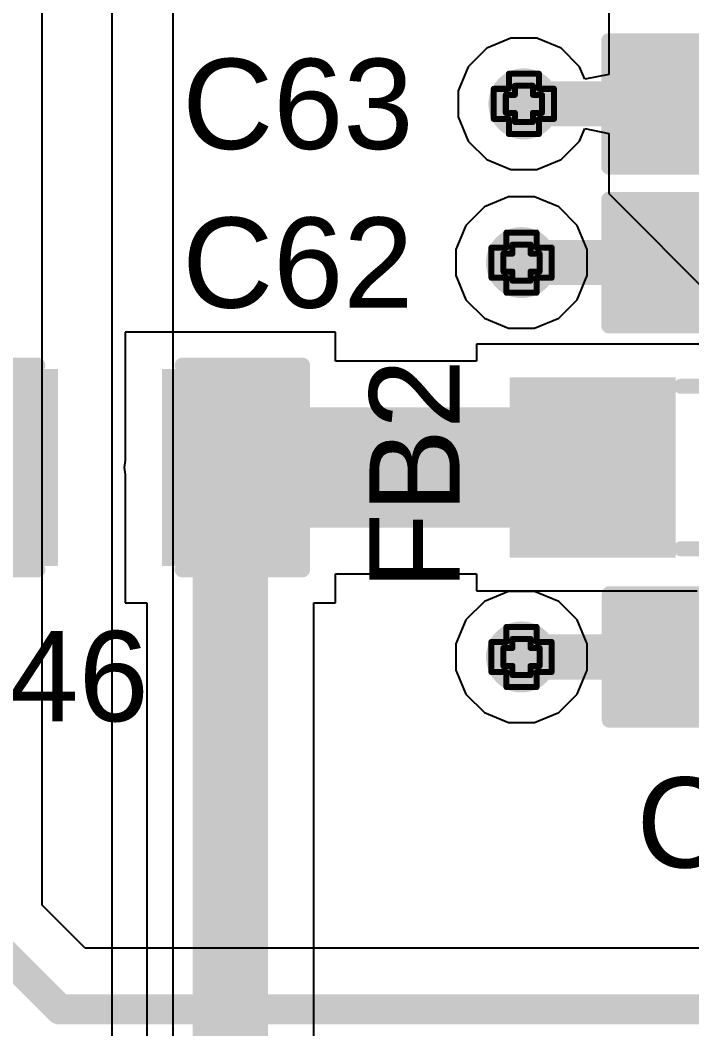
# Model space of a CAD drawing. Header units: inches. Extents: x 0 to 198, y 0 to 199.
# Drawn here: x 3.1951 to 3.4184, y 2.8714 to 3.2067 of the extents above; entities that cross this region are included whole.
import ezdxf

# ---------------------------------------------------------------- set-up
doc = ezdxf.new("R2010")
doc.units = ezdxf.units.IN
doc.header["$MEASUREMENT"] = 0
for name, color, linetype in [('Bottom Layer', 5, 'Continuous'), ('Drill Drawing', 1, 'Continuous'), ('Layer 1', 16, 'Continuous'), ('Layer 2', 76, 'Continuous'), ('Top Layer', 1, 'Continuous'), ('Top Overlay', 2, 'Continuous'), ('Top Paste', 8, 'Continuous'), ('Top Solder', 216, 'Continuous'), ('Via Holes', 16, 'Continuous')]:
    doc.layers.add(name, color=color, linetype=linetype)
doc.styles.add('Arial', font='', dxfattribs={"height": 0.2})
doc.styles.get('Arial').set_extended_font_data('Arial')

# ---------------------------------------------------------------- blocks, each defined once
blk = doc.blocks.new('I___0805_240')
at = {"layer": 'Top Layer'}
for points in [[(-0.06299, 0.02598), (-0.01575, 0.02598), (-0.01575, -0.02598), (-0.06299, -0.02598)], [(0.01575, 0.02598), (0.06299, 0.02598), (0.06299, -0.02598), (0.01575, -0.02598)]]:
    blk.add_hatch(color=1, dxfattribs=at).paths.add_polyline_path(points)
at = {"layer": 'Top Paste'}
for points in [[(-0.06299, 0.02598), (-0.01575, 0.02598), (-0.01575, -0.02598), (-0.06299, -0.02598)], [(0.01575, 0.02598), (0.06299, 0.02598), (0.06299, -0.02598), (0.01575, -0.02598)]]:
    blk.add_hatch(color=8, dxfattribs=at).paths.add_polyline_path(points)
at = {"layer": 'Top Solder'}
for points in [[(-0.06699, 0.02998), (-0.01175, 0.02998), (-0.01175, -0.02998), (-0.06699, -0.02998)], [(0.01175, 0.02998), (0.06699, 0.02998), (0.06699, -0.02998), (0.01175, -0.02998)]]:
    blk.add_hatch(color=216, dxfattribs=at).paths.add_polyline_path(points)
at = {"layer": 'Top Overlay'}
for points in [[(-0.01, 0.027, 0.005, 0.005, 0), (0.01, 0.027, 0.005, 0.005, 0)], [(-0.01, -0.027, 0.005, 0.005, 0), (0.01, -0.027, 0.005, 0.005, 0)]]:
    blk.add_lwpolyline(points, format="xyseb", dxfattribs=at)
for points in [[(-0.01125, 0.027, 0.0025, 0.0025, 1), (-0.00875, 0.027, 0.0025, 0.0025, 1)], [(0.00875, 0.027, 0.0025, 0.0025, 1), (0.01125, 0.027, 0.0025, 0.0025, 1)], [(-0.01125, -0.027, 0.0025, 0.0025, 1), (-0.00875, -0.027, 0.0025, 0.0025, 1)], [(0.00875, -0.027, 0.0025, 0.0025, 1), (0.01125, -0.027, 0.0025, 0.0025, 1)]]:
    blk.add_lwpolyline(points, format="xyseb", close=True, dxfattribs=at)
blk = doc.blocks.new('C___0603_314')
at = {"layer": 'Top Layer'}
for points in [[(-0.015, 0.0175), (-0.015, -0.0175), (-0.045, -0.0175), (-0.045, 0.0175)], [(0.045, 0.0175), (0.045, -0.0175), (0.015, -0.0175), (0.015, 0.0175)]]:
    blk.add_hatch(color=1, dxfattribs=at).paths.add_polyline_path(points)
at = {"layer": 'Top Paste'}
for points in [[(-0.015, 0.0175), (-0.015, -0.0175), (-0.045, -0.0175), (-0.045, 0.0175)], [(0.045, 0.0175), (0.045, -0.0175), (0.015, -0.0175), (0.015, 0.0175)]]:
    blk.add_hatch(color=8, dxfattribs=at).paths.add_polyline_path(points)
at = {"layer": 'Top Solder'}
for points in [[(-0.01264, 0.01986), (-0.01264, -0.01986), (-0.04736, -0.01986), (-0.04736, 0.01986)], [(0.04736, 0.01986), (0.04736, -0.01986), (0.01264, -0.01986), (0.01264, 0.01986)]]:
    blk.add_hatch(color=216, dxfattribs=at).paths.add_polyline_path(points)
at = {"layer": 'Top Overlay'}
for points in [[(-0.049, 0.021, 0.005, 0.005, 0), (-0.018, 0.021, 0.005, 0.005, 0)], [(-0.049, -0.021, 0.005, 0.005, 0), (-0.049, 0.021, 0.005, 0.005, 0)], [(0.018, 0.021, 0.005, 0.005, 0), (0.049, 0.021, 0.005, 0.005, 0)], [(0.049, -0.021, 0.005, 0.005, 0), (0.049, 0.021, 0.005, 0.005, 0)], [(-0.049, -0.021, 0.005, 0.005, 0), (-0.018, -0.021, 0.005, 0.005, 0)], [(0.018, -0.021, 0.005, 0.005, 0), (0.049, -0.021, 0.005, 0.005, 0)]]:
    blk.add_lwpolyline(points, format="xyseb", dxfattribs=at)
for points in [[(-0.05025, 0.021, 0.0025, 0.0025, 1), (-0.04775, 0.021, 0.0025, 0.0025, 1)], [(-0.05025, 0.021, 0.0025, 0.0025, 1), (-0.04775, 0.021, 0.0025, 0.0025, 1)], [(-0.01925, 0.021, 0.0025, 0.0025, 1), (-0.01675, 0.021, 0.0025, 0.0025, 1)], [(0.01675, 0.021, 0.0025, 0.0025, 1), (0.01925, 0.021, 0.0025, 0.0025, 1)], [(0.04775, 0.021, 0.0025, 0.0025, 1), (0.05025, 0.021, 0.0025, 0.0025, 1)], [(0.04775, 0.021, 0.0025, 0.0025, 1), (0.05025, 0.021, 0.0025, 0.0025, 1)], [(-0.05025, -0.021, 0.0025, 0.0025, 1), (-0.04775, -0.021, 0.0025, 0.0025, 1)], [(-0.05025, -0.021, 0.0025, 0.0025, 1), (-0.04775, -0.021, 0.0025, 0.0025, 1)], [(-0.01925, -0.021, 0.0025, 0.0025, 1), (-0.01675, -0.021, 0.0025, 0.0025, 1)], [(0.01675, -0.021, 0.0025, 0.0025, 1), (0.01925, -0.021, 0.0025, 0.0025, 1)], [(0.04775, -0.021, 0.0025, 0.0025, 1), (0.05025, -0.021, 0.0025, 0.0025, 1)], [(0.04775, -0.021, 0.0025, 0.0025, 1), (0.05025, -0.021, 0.0025, 0.0025, 1)]]:
    blk.add_lwpolyline(points, format="xyseb", close=True, dxfattribs=at)
blk = doc.blocks.new('C___0603_315')
at = {"layer": 'Top Layer'}
for points in [[(-0.015, 0.0175), (-0.015, -0.0175), (-0.045, -0.0175), (-0.045, 0.0175)], [(0.045, 0.0175), (0.045, -0.0175), (0.015, -0.0175), (0.015, 0.0175)]]:
    blk.add_hatch(color=1, dxfattribs=at).paths.add_polyline_path(points)
at = {"layer": 'Top Paste'}
for points in [[(-0.015, 0.0175), (-0.015, -0.0175), (-0.045, -0.0175), (-0.045, 0.0175)], [(0.045, 0.0175), (0.045, -0.0175), (0.015, -0.0175), (0.015, 0.0175)]]:
    blk.add_hatch(color=8, dxfattribs=at).paths.add_polyline_path(points)
at = {"layer": 'Top Solder'}
for points in [[(-0.01264, 0.01986), (-0.01264, -0.01986), (-0.04736, -0.01986), (-0.04736, 0.01986)], [(0.04736, 0.01986), (0.04736, -0.01986), (0.01264, -0.01986), (0.01264, 0.01986)]]:
    blk.add_hatch(color=216, dxfattribs=at).paths.add_polyline_path(points)
at = {"layer": 'Top Overlay'}
for points in [[(-0.049, 0.021, 0.005, 0.005, 0), (-0.018, 0.021, 0.005, 0.005, 0)], [(-0.049, -0.021, 0.005, 0.005, 0), (-0.049, 0.021, 0.005, 0.005, 0)], [(0.018, 0.021, 0.005, 0.005, 0), (0.049, 0.021, 0.005, 0.005, 0)], [(0.049, -0.021, 0.005, 0.005, 0), (0.049, 0.021, 0.005, 0.005, 0)], [(-0.049, -0.021, 0.005, 0.005, 0), (-0.018, -0.021, 0.005, 0.005, 0)], [(0.018, -0.021, 0.005, 0.005, 0), (0.049, -0.021, 0.005, 0.005, 0)]]:
    blk.add_lwpolyline(points, format="xyseb", dxfattribs=at)
for points in [[(-0.05025, 0.021, 0.0025, 0.0025, 1), (-0.04775, 0.021, 0.0025, 0.0025, 1)], [(-0.05025, 0.021, 0.0025, 0.0025, 1), (-0.04775, 0.021, 0.0025, 0.0025, 1)], [(-0.01925, 0.021, 0.0025, 0.0025, 1), (-0.01675, 0.021, 0.0025, 0.0025, 1)], [(0.01675, 0.021, 0.0025, 0.0025, 1), (0.01925, 0.021, 0.0025, 0.0025, 1)], [(0.04775, 0.021, 0.0025, 0.0025, 1), (0.05025, 0.021, 0.0025, 0.0025, 1)], [(0.04775, 0.021, 0.0025, 0.0025, 1), (0.05025, 0.021, 0.0025, 0.0025, 1)], [(-0.05025, -0.021, 0.0025, 0.0025, 1), (-0.04775, -0.021, 0.0025, 0.0025, 1)], [(-0.05025, -0.021, 0.0025, 0.0025, 1), (-0.04775, -0.021, 0.0025, 0.0025, 1)], [(-0.01925, -0.021, 0.0025, 0.0025, 1), (-0.01675, -0.021, 0.0025, 0.0025, 1)], [(0.01675, -0.021, 0.0025, 0.0025, 1), (0.01925, -0.021, 0.0025, 0.0025, 1)], [(0.04775, -0.021, 0.0025, 0.0025, 1), (0.05025, -0.021, 0.0025, 0.0025, 1)], [(0.04775, -0.021, 0.0025, 0.0025, 1), (0.05025, -0.021, 0.0025, 0.0025, 1)]]:
    blk.add_lwpolyline(points, format="xyseb", close=True, dxfattribs=at)
blk = doc.blocks.new('C___0603_330')
at = {"layer": 'Top Layer'}
for points in [[(-0.015, 0.0175), (-0.015, -0.0175), (-0.045, -0.0175), (-0.045, 0.0175)], [(0.045, 0.0175), (0.045, -0.0175), (0.015, -0.0175), (0.015, 0.0175)]]:
    blk.add_hatch(color=1, dxfattribs=at).paths.add_polyline_path(points)
at = {"layer": 'Top Paste'}
for points in [[(-0.015, 0.0175), (-0.015, -0.0175), (-0.045, -0.0175), (-0.045, 0.0175)], [(0.045, 0.0175), (0.045, -0.0175), (0.015, -0.0175), (0.015, 0.0175)]]:
    blk.add_hatch(color=8, dxfattribs=at).paths.add_polyline_path(points)
at = {"layer": 'Top Solder'}
for points in [[(-0.01264, 0.01986), (-0.01264, -0.01986), (-0.04736, -0.01986), (-0.04736, 0.01986)], [(0.04736, 0.01986), (0.04736, -0.01986), (0.01264, -0.01986), (0.01264, 0.01986)]]:
    blk.add_hatch(color=216, dxfattribs=at).paths.add_polyline_path(points)
at = {"layer": 'Top Overlay'}
for points in [[(-0.049, -0.021, 0.005, 0.005, 0), (-0.049, 0.021, 0.005, 0.005, 0)], [(-0.049, 0.021, 0.005, 0.005, 0), (-0.018, 0.021, 0.005, 0.005, 0)], [(0.018, 0.021, 0.005, 0.005, 0), (0.049, 0.021, 0.005, 0.005, 0)], [(0.049, -0.021, 0.005, 0.005, 0), (0.049, 0.021, 0.005, 0.005, 0)], [(-0.049, -0.021, 0.005, 0.005, 0), (-0.018, -0.021, 0.005, 0.005, 0)], [(0.018, -0.021, 0.005, 0.005, 0), (0.049, -0.021, 0.005, 0.005, 0)]]:
    blk.add_lwpolyline(points, format="xyseb", dxfattribs=at)
for points in [[(-0.05025, 0.021, 0.0025, 0.0025, 1), (-0.04775, 0.021, 0.0025, 0.0025, 1)], [(-0.05025, 0.021, 0.0025, 0.0025, 1), (-0.04775, 0.021, 0.0025, 0.0025, 1)], [(-0.01925, 0.021, 0.0025, 0.0025, 1), (-0.01675, 0.021, 0.0025, 0.0025, 1)], [(0.01675, 0.021, 0.0025, 0.0025, 1), (0.01925, 0.021, 0.0025, 0.0025, 1)], [(0.04775, 0.021, 0.0025, 0.0025, 1), (0.05025, 0.021, 0.0025, 0.0025, 1)], [(0.04775, 0.021, 0.0025, 0.0025, 1), (0.05025, 0.021, 0.0025, 0.0025, 1)], [(-0.05025, -0.021, 0.0025, 0.0025, 1), (-0.04775, -0.021, 0.0025, 0.0025, 1)], [(-0.05025, -0.021, 0.0025, 0.0025, 1), (-0.04775, -0.021, 0.0025, 0.0025, 1)], [(-0.01925, -0.021, 0.0025, 0.0025, 1), (-0.01675, -0.021, 0.0025, 0.0025, 1)], [(0.01675, -0.021, 0.0025, 0.0025, 1), (0.01925, -0.021, 0.0025, 0.0025, 1)], [(0.04775, -0.021, 0.0025, 0.0025, 1), (0.05025, -0.021, 0.0025, 0.0025, 1)], [(0.04775, -0.021, 0.0025, 0.0025, 1), (0.05025, -0.021, 0.0025, 0.0025, 1)]]:
    blk.add_lwpolyline(points, format="xyseb", close=True, dxfattribs=at)
blk = doc.blocks.new('C___0805_331')
at = {"layer": 'Top Layer'}
for points in [[(-0.06, 0.03), (-0.02, 0.03), (-0.02, -0.03), (-0.06, -0.03)], [(0.02, 0.03), (0.06, 0.03), (0.06, -0.03), (0.02, -0.03)]]:
    blk.add_hatch(color=1, dxfattribs=at).paths.add_polyline_path(points)
at = {"layer": 'Top Paste'}
for points in [[(-0.06, 0.03), (-0.02, 0.03), (-0.02, -0.03), (-0.06, -0.03)], [(0.02, 0.03), (0.06, 0.03), (0.06, -0.03), (0.02, -0.03)]]:
    blk.add_hatch(color=8, dxfattribs=at).paths.add_polyline_path(points)
at = {"layer": 'Top Solder'}
for points in [[(-0.06276, 0.03276), (-0.01724, 0.03276), (-0.01724, -0.03276), (-0.06276, -0.03276)], [(0.01724, 0.03276), (0.06276, 0.03276), (0.06276, -0.03276), (0.01724, -0.03276)]]:
    blk.add_hatch(color=216, dxfattribs=at).paths.add_polyline_path(points)
at = {"layer": 'Top Overlay'}
for points in [[(-0.064, 0.034, 0.005, 0.005, 0), (-0.024, 0.034, 0.005, 0.005, 0)], [(-0.064, -0.034, 0.005, 0.005, 0), (-0.064, 0.034, 0.005, 0.005, 0)], [(0.024, 0.034, 0.005, 0.005, 0), (0.064, 0.034, 0.005, 0.005, 0)], [(0.064, -0.034, 0.005, 0.005, 0), (0.064, 0.034, 0.005, 0.005, 0)], [(-0.064, -0.034, 0.005, 0.005, 0), (-0.024, -0.034, 0.005, 0.005, 0)], [(0.024, -0.034, 0.005, 0.005, 0), (0.064, -0.034, 0.005, 0.005, 0)]]:
    blk.add_lwpolyline(points, format="xyseb", dxfattribs=at)
for points in [[(-0.06525, 0.034, 0.0025, 0.0025, 1), (-0.06275, 0.034, 0.0025, 0.0025, 1)], [(-0.06525, 0.034, 0.0025, 0.0025, 1), (-0.06275, 0.034, 0.0025, 0.0025, 1)], [(-0.02525, 0.034, 0.0025, 0.0025, 1), (-0.02275, 0.034, 0.0025, 0.0025, 1)], [(0.02275, 0.034, 0.0025, 0.0025, 1), (0.02525, 0.034, 0.0025, 0.0025, 1)], [(0.06275, 0.034, 0.0025, 0.0025, 1), (0.06525, 0.034, 0.0025, 0.0025, 1)], [(0.06275, 0.034, 0.0025, 0.0025, 1), (0.06525, 0.034, 0.0025, 0.0025, 1)], [(-0.06525, -0.034, 0.0025, 0.0025, 1), (-0.06275, -0.034, 0.0025, 0.0025, 1)], [(-0.06525, -0.034, 0.0025, 0.0025, 1), (-0.06275, -0.034, 0.0025, 0.0025, 1)], [(-0.02525, -0.034, 0.0025, 0.0025, 1), (-0.02275, -0.034, 0.0025, 0.0025, 1)], [(0.02275, -0.034, 0.0025, 0.0025, 1), (0.02525, -0.034, 0.0025, 0.0025, 1)], [(0.06275, -0.034, 0.0025, 0.0025, 1), (0.06525, -0.034, 0.0025, 0.0025, 1)], [(0.06275, -0.034, 0.0025, 0.0025, 1), (0.06525, -0.034, 0.0025, 0.0025, 1)]]:
    blk.add_lwpolyline(points, format="xyseb", close=True, dxfattribs=at)

msp = doc.modelspace()

# ---------------------------------------------------------------- hatches: boundary and pattern name
at = {"layer": 'Bottom Layer'}
h = msp.add_hatch(color=5, dxfattribs=at)
edge = h.paths.add_edge_path()
edge.add_arc((3.3626, 3.17884), 0.01181, 0, 360)
h = msp.add_hatch(color=5, dxfattribs=at)
edge = h.paths.add_edge_path()
edge.add_arc((3.36181, 3.12608), 0.01181, 0, 360)
h = msp.add_hatch(color=5, dxfattribs=at)
edge = h.paths.add_edge_path()
edge.add_arc((3.36181, 2.995), 0.01181, 0, 360)
at = {"layer": 'Layer 1'}
h = msp.add_hatch(color=16, dxfattribs=at)
edge = h.paths.add_edge_path()
edge.add_arc((3.3626, 3.17884), 0.01181, 0, 360)
h = msp.add_hatch(color=16, dxfattribs=at)
edge = h.paths.add_edge_path()
edge.add_arc((3.36181, 3.12608), 0.01181, 0, 360)
h = msp.add_hatch(color=16, dxfattribs=at)
edge = h.paths.add_edge_path()
edge.add_arc((3.36181, 2.995), 0.01181, 0, 360)
at = {"layer": 'Layer 2'}
h = msp.add_hatch(color=76, dxfattribs=at)
edge = h.paths.add_edge_path()
edge.add_arc((3.3626, 3.17884), 0.01181, 0, 360)
h = msp.add_hatch(color=76, dxfattribs=at)
edge = h.paths.add_edge_path()
edge.add_arc((3.36181, 3.12608), 0.01181, 0, 360)
h = msp.add_hatch(color=76, dxfattribs=at)
edge = h.paths.add_edge_path()
edge.add_arc((3.36181, 2.995), 0.01181, 0, 360)
at = {"layer": 'Top Layer'}
h = msp.add_hatch(color=1, dxfattribs=at)
edge = h.paths.add_edge_path()
edge.add_arc((3.3626, 3.17884), 0.01181, 0, 360)
h = msp.add_hatch(color=1, dxfattribs=at)
edge = h.paths.add_edge_path()
edge.add_arc((3.36181, 3.12608), 0.01181, 0, 360)
h = msp.add_hatch(color=1, dxfattribs=at)
edge = h.paths.add_edge_path()
edge.add_arc((3.36181, 2.995), 0.01181, 0, 360)
at = {"layer": 'Via Holes'}
h = msp.add_hatch(color=7, dxfattribs=at)
edge = h.paths.add_edge_path()
edge.add_arc((3.3626, 3.17884), 0.00591, 0, 360)
h = msp.add_hatch(color=7, dxfattribs=at)
edge = h.paths.add_edge_path()
edge.add_arc((3.36181, 3.12608), 0.00591, 0, 360)
h = msp.add_hatch(color=7, dxfattribs=at)
edge = h.paths.add_edge_path()
edge.add_arc((3.36181, 2.995), 0.00591, 0, 360)

# ---------------------------------------------------------------- linework, layer by layer
at = {"layer": 'Bottom Layer'}
for p, q in [((3.20247, 2.91255), (3.20247, 3.39849)), ((3.21679, 2.89823), (3.20247, 2.91255)), ((3.53828, 2.89823), (3.21679, 2.89823))]:
    msp.add_line(p, q, dxfattribs=at)
for points in [[(3.18208, 2.9041, 0.01, 0.01, 0), (3.20834, 2.87784, 0.01, 0.01, 0)], [(3.20834, 2.87784, 0.01, 0.01, 0), (3.54673, 2.87784, 0.01, 0.01, 0)]]:
    msp.add_lwpolyline(points, format="xyseb", dxfattribs=at)
msp.add_lwpolyline([(3.20584, 2.87784, 0.005, 0.005, 1), (3.21084, 2.87784, 0.005, 0.005, 1)], format="xyseb", close=True, dxfattribs=at)
msp.add_lwpolyline([(3.20584, 2.87784, 0.005, 0.005, 1), (3.21084, 2.87784, 0.005, 0.005, 1)], format="xyseb", close=True, dxfattribs=at)
at = {"layer": 'Drill Drawing'}
for points in [[(3.3576, 3.18384, 0.002, 0.002, 0), (3.3576, 3.18884, 0.002, 0.002, 0)], [(3.3576, 3.18884, 0.002, 0.002, 0), (3.3676, 3.18884, 0.002, 0.002, 0)], [(3.3676, 3.18384, 0.002, 0.002, 0), (3.3676, 3.18884, 0.002, 0.002, 0)], [(3.3596, 3.18184, 0.002, 0.002, 0), (3.3596, 3.18484, 0.002, 0.002, 0)], [(3.3596, 3.18484, 0.002, 0.002, 0), (3.3656, 3.18484, 0.002, 0.002, 0)], [(3.3656, 3.18184, 0.002, 0.002, 0), (3.3656, 3.18484, 0.002, 0.002, 0)], [(3.3526, 3.17384, 0.002, 0.002, 0), (3.3526, 3.18384, 0.002, 0.002, 0)], [(3.3526, 3.18384, 0.002, 0.002, 0), (3.3576, 3.18384, 0.002, 0.002, 0)], [(3.3566, 3.17584, 0.002, 0.002, 0), (3.3566, 3.18184, 0.002, 0.002, 0)], [(3.3566, 3.18184, 0.002, 0.002, 0), (3.3596, 3.18184, 0.002, 0.002, 0)], [(3.3656, 3.18184, 0.002, 0.002, 0), (3.3686, 3.18184, 0.002, 0.002, 0)], [(3.3676, 3.18384, 0.002, 0.002, 0), (3.3726, 3.18384, 0.002, 0.002, 0)], [(3.3686, 3.17584, 0.002, 0.002, 0), (3.3686, 3.18184, 0.002, 0.002, 0)], [(3.3726, 3.17384, 0.002, 0.002, 0), (3.3726, 3.18384, 0.002, 0.002, 0)], [(3.3566, 3.17584, 0.002, 0.002, 0), (3.3596, 3.17584, 0.002, 0.002, 0)], [(3.3596, 3.17284, 0.002, 0.002, 0), (3.3596, 3.17584, 0.002, 0.002, 0)], [(3.3656, 3.17584, 0.002, 0.002, 0), (3.3686, 3.17584, 0.002, 0.002, 0)], [(3.3656, 3.17284, 0.002, 0.002, 0), (3.3656, 3.17584, 0.002, 0.002, 0)], [(3.3526, 3.17384, 0.002, 0.002, 0), (3.3576, 3.17384, 0.002, 0.002, 0)], [(3.3576, 3.16884, 0.002, 0.002, 0), (3.3576, 3.17384, 0.002, 0.002, 0)], [(3.3596, 3.17284, 0.002, 0.002, 0), (3.3656, 3.17284, 0.002, 0.002, 0)], [(3.3676, 3.17384, 0.002, 0.002, 0), (3.3726, 3.17384, 0.002, 0.002, 0)], [(3.3676, 3.16884, 0.002, 0.002, 0), (3.3676, 3.17384, 0.002, 0.002, 0)], [(3.3576, 3.16884, 0.002, 0.002, 0), (3.3676, 3.16884, 0.002, 0.002, 0)], [(3.35681, 3.13108, 0.002, 0.002, 0), (3.35681, 3.13608, 0.002, 0.002, 0)], [(3.35681, 3.13608, 0.002, 0.002, 0), (3.36681, 3.13608, 0.002, 0.002, 0)], [(3.36681, 3.13108, 0.002, 0.002, 0), (3.36681, 3.13608, 0.002, 0.002, 0)], [(3.35181, 3.12108, 0.002, 0.002, 0), (3.35181, 3.13108, 0.002, 0.002, 0)], [(3.35181, 3.13108, 0.002, 0.002, 0), (3.35681, 3.13108, 0.002, 0.002, 0)], [(3.35881, 3.12908, 0.002, 0.002, 0), (3.35881, 3.13208, 0.002, 0.002, 0)], [(3.35881, 3.13208, 0.002, 0.002, 0), (3.36481, 3.13208, 0.002, 0.002, 0)], [(3.36481, 3.12908, 0.002, 0.002, 0), (3.36481, 3.13208, 0.002, 0.002, 0)], [(3.36681, 3.13108, 0.002, 0.002, 0), (3.37181, 3.13108, 0.002, 0.002, 0)], [(3.37181, 3.12108, 0.002, 0.002, 0), (3.37181, 3.13108, 0.002, 0.002, 0)], [(3.35581, 3.12308, 0.002, 0.002, 0), (3.35581, 3.12908, 0.002, 0.002, 0)], [(3.35581, 3.12908, 0.002, 0.002, 0), (3.35881, 3.12908, 0.002, 0.002, 0)], [(3.36481, 3.12908, 0.002, 0.002, 0), (3.36781, 3.12908, 0.002, 0.002, 0)], [(3.36781, 3.12308, 0.002, 0.002, 0), (3.36781, 3.12908, 0.002, 0.002, 0)], [(3.35181, 3.12108, 0.002, 0.002, 0), (3.35681, 3.12108, 0.002, 0.002, 0)], [(3.35581, 3.12308, 0.002, 0.002, 0), (3.35881, 3.12308, 0.002, 0.002, 0)], [(3.35681, 3.11608, 0.002, 0.002, 0), (3.35681, 3.12108, 0.002, 0.002, 0)], [(3.35881, 3.12008, 0.002, 0.002, 0), (3.35881, 3.12308, 0.002, 0.002, 0)], [(3.36481, 3.12308, 0.002, 0.002, 0), (3.36781, 3.12308, 0.002, 0.002, 0)], [(3.36481, 3.12008, 0.002, 0.002, 0), (3.36481, 3.12308, 0.002, 0.002, 0)], [(3.36681, 3.12108, 0.002, 0.002, 0), (3.37181, 3.12108, 0.002, 0.002, 0)], [(3.36681, 3.11608, 0.002, 0.002, 0), (3.36681, 3.12108, 0.002, 0.002, 0)], [(3.35881, 3.12008, 0.002, 0.002, 0), (3.36481, 3.12008, 0.002, 0.002, 0)], [(3.35681, 3.11608, 0.002, 0.002, 0), (3.36681, 3.11608, 0.002, 0.002, 0)], [(3.35681, 3, 0.002, 0.002, 0), (3.35681, 3.005, 0.002, 0.002, 0)], [(3.35681, 3.005, 0.002, 0.002, 0), (3.36681, 3.005, 0.002, 0.002, 0)], [(3.36681, 3, 0.002, 0.002, 0), (3.36681, 3.005, 0.002, 0.002, 0)], [(3.35181, 2.99, 0.002, 0.002, 0), (3.35181, 3, 0.002, 0.002, 0)], [(3.35181, 3, 0.002, 0.002, 0), (3.35681, 3, 0.002, 0.002, 0)], [(3.35881, 2.998, 0.002, 0.002, 0), (3.35881, 3.001, 0.002, 0.002, 0)], [(3.35881, 3.001, 0.002, 0.002, 0), (3.36481, 3.001, 0.002, 0.002, 0)], [(3.36481, 2.998, 0.002, 0.002, 0), (3.36481, 3.001, 0.002, 0.002, 0)], [(3.36681, 3, 0.002, 0.002, 0), (3.37181, 3, 0.002, 0.002, 0)], [(3.37181, 2.99, 0.002, 0.002, 0), (3.37181, 3, 0.002, 0.002, 0)], [(3.35581, 2.992, 0.002, 0.002, 0), (3.35581, 2.998, 0.002, 0.002, 0)], [(3.35581, 2.998, 0.002, 0.002, 0), (3.35881, 2.998, 0.002, 0.002, 0)], [(3.36481, 2.998, 0.002, 0.002, 0), (3.36781, 2.998, 0.002, 0.002, 0)], [(3.36781, 2.992, 0.002, 0.002, 0), (3.36781, 2.998, 0.002, 0.002, 0)], [(3.35181, 2.99, 0.002, 0.002, 0), (3.35681, 2.99, 0.002, 0.002, 0)], [(3.35581, 2.992, 0.002, 0.002, 0), (3.35881, 2.992, 0.002, 0.002, 0)], [(3.35681, 2.985, 0.002, 0.002, 0), (3.35681, 2.99, 0.002, 0.002, 0)], [(3.35881, 2.989, 0.002, 0.002, 0), (3.35881, 2.992, 0.002, 0.002, 0)], [(3.36481, 2.992, 0.002, 0.002, 0), (3.36781, 2.992, 0.002, 0.002, 0)], [(3.36481, 2.989, 0.002, 0.002, 0), (3.36481, 2.992, 0.002, 0.002, 0)], [(3.36681, 2.99, 0.002, 0.002, 0), (3.37181, 2.99, 0.002, 0.002, 0)], [(3.36681, 2.985, 0.002, 0.002, 0), (3.36681, 2.99, 0.002, 0.002, 0)], [(3.35881, 2.989, 0.002, 0.002, 0), (3.36481, 2.989, 0.002, 0.002, 0)], [(3.35681, 2.985, 0.002, 0.002, 0), (3.36681, 2.985, 0.002, 0.002, 0)]]:
    msp.add_lwpolyline(points, format="xyseb", dxfattribs=at)
for points in [[(3.3571, 3.18884, 0.001, 0.001, 1), (3.3581, 3.18884, 0.001, 0.001, 1)], [(3.3571, 3.18884, 0.001, 0.001, 1), (3.3581, 3.18884, 0.001, 0.001, 1)], [(3.3671, 3.18884, 0.001, 0.001, 1), (3.3681, 3.18884, 0.001, 0.001, 1)], [(3.3671, 3.18884, 0.001, 0.001, 1), (3.3681, 3.18884, 0.001, 0.001, 1)], [(3.3591, 3.18484, 0.001, 0.001, 1), (3.3601, 3.18484, 0.001, 0.001, 1)], [(3.3591, 3.18484, 0.001, 0.001, 1), (3.3601, 3.18484, 0.001, 0.001, 1)], [(3.3651, 3.18484, 0.001, 0.001, 1), (3.3661, 3.18484, 0.001, 0.001, 1)], [(3.3651, 3.18484, 0.001, 0.001, 1), (3.3661, 3.18484, 0.001, 0.001, 1)], [(3.3521, 3.18384, 0.001, 0.001, 1), (3.3531, 3.18384, 0.001, 0.001, 1)], [(3.3521, 3.18384, 0.001, 0.001, 1), (3.3531, 3.18384, 0.001, 0.001, 1)], [(3.3561, 3.18184, 0.001, 0.001, 1), (3.3571, 3.18184, 0.001, 0.001, 1)], [(3.3561, 3.18184, 0.001, 0.001, 1), (3.3571, 3.18184, 0.001, 0.001, 1)], [(3.3571, 3.18384, 0.001, 0.001, 1), (3.3581, 3.18384, 0.001, 0.001, 1)], [(3.3571, 3.18384, 0.001, 0.001, 1), (3.3581, 3.18384, 0.001, 0.001, 1)], [(3.3591, 3.18184, 0.001, 0.001, 1), (3.3601, 3.18184, 0.001, 0.001, 1)], [(3.3591, 3.18184, 0.001, 0.001, 1), (3.3601, 3.18184, 0.001, 0.001, 1)], [(3.3651, 3.18184, 0.001, 0.001, 1), (3.3661, 3.18184, 0.001, 0.001, 1)], [(3.3651, 3.18184, 0.001, 0.001, 1), (3.3661, 3.18184, 0.001, 0.001, 1)], [(3.3671, 3.18384, 0.001, 0.001, 1), (3.3681, 3.18384, 0.001, 0.001, 1)], [(3.3671, 3.18384, 0.001, 0.001, 1), (3.3681, 3.18384, 0.001, 0.001, 1)], [(3.3681, 3.18184, 0.001, 0.001, 1), (3.3691, 3.18184, 0.001, 0.001, 1)], [(3.3681, 3.18184, 0.001, 0.001, 1), (3.3691, 3.18184, 0.001, 0.001, 1)], [(3.3721, 3.18384, 0.001, 0.001, 1), (3.3731, 3.18384, 0.001, 0.001, 1)], [(3.3721, 3.18384, 0.001, 0.001, 1), (3.3731, 3.18384, 0.001, 0.001, 1)], [(3.3561, 3.17584, 0.001, 0.001, 1), (3.3571, 3.17584, 0.001, 0.001, 1)], [(3.3561, 3.17584, 0.001, 0.001, 1), (3.3571, 3.17584, 0.001, 0.001, 1)], [(3.3591, 3.17584, 0.001, 0.001, 1), (3.3601, 3.17584, 0.001, 0.001, 1)], [(3.3591, 3.17584, 0.001, 0.001, 1), (3.3601, 3.17584, 0.001, 0.001, 1)], [(3.3651, 3.17584, 0.001, 0.001, 1), (3.3661, 3.17584, 0.001, 0.001, 1)], [(3.3651, 3.17584, 0.001, 0.001, 1), (3.3661, 3.17584, 0.001, 0.001, 1)], [(3.3681, 3.17584, 0.001, 0.001, 1), (3.3691, 3.17584, 0.001, 0.001, 1)], [(3.3681, 3.17584, 0.001, 0.001, 1), (3.3691, 3.17584, 0.001, 0.001, 1)], [(3.3521, 3.17384, 0.001, 0.001, 1), (3.3531, 3.17384, 0.001, 0.001, 1)], [(3.3521, 3.17384, 0.001, 0.001, 1), (3.3531, 3.17384, 0.001, 0.001, 1)], [(3.3571, 3.17384, 0.001, 0.001, 1), (3.3581, 3.17384, 0.001, 0.001, 1)], [(3.3571, 3.17384, 0.001, 0.001, 1), (3.3581, 3.17384, 0.001, 0.001, 1)], [(3.3591, 3.17284, 0.001, 0.001, 1), (3.3601, 3.17284, 0.001, 0.001, 1)], [(3.3591, 3.17284, 0.001, 0.001, 1), (3.3601, 3.17284, 0.001, 0.001, 1)], [(3.3651, 3.17284, 0.001, 0.001, 1), (3.3661, 3.17284, 0.001, 0.001, 1)], [(3.3651, 3.17284, 0.001, 0.001, 1), (3.3661, 3.17284, 0.001, 0.001, 1)], [(3.3671, 3.17384, 0.001, 0.001, 1), (3.3681, 3.17384, 0.001, 0.001, 1)], [(3.3671, 3.17384, 0.001, 0.001, 1), (3.3681, 3.17384, 0.001, 0.001, 1)], [(3.3721, 3.17384, 0.001, 0.001, 1), (3.3731, 3.17384, 0.001, 0.001, 1)], [(3.3721, 3.17384, 0.001, 0.001, 1), (3.3731, 3.17384, 0.001, 0.001, 1)], [(3.3571, 3.16884, 0.001, 0.001, 1), (3.3581, 3.16884, 0.001, 0.001, 1)], [(3.3571, 3.16884, 0.001, 0.001, 1), (3.3581, 3.16884, 0.001, 0.001, 1)], [(3.3671, 3.16884, 0.001, 0.001, 1), (3.3681, 3.16884, 0.001, 0.001, 1)], [(3.3671, 3.16884, 0.001, 0.001, 1), (3.3681, 3.16884, 0.001, 0.001, 1)], [(3.35631, 3.13608, 0.001, 0.001, 1), (3.35731, 3.13608, 0.001, 0.001, 1)], [(3.35631, 3.13608, 0.001, 0.001, 1), (3.35731, 3.13608, 0.001, 0.001, 1)], [(3.36631, 3.13608, 0.001, 0.001, 1), (3.36731, 3.13608, 0.001, 0.001, 1)], [(3.36631, 3.13608, 0.001, 0.001, 1), (3.36731, 3.13608, 0.001, 0.001, 1)], [(3.35131, 3.13108, 0.001, 0.001, 1), (3.35231, 3.13108, 0.001, 0.001, 1)], [(3.35131, 3.13108, 0.001, 0.001, 1), (3.35231, 3.13108, 0.001, 0.001, 1)], [(3.35631, 3.13108, 0.001, 0.001, 1), (3.35731, 3.13108, 0.001, 0.001, 1)], [(3.35631, 3.13108, 0.001, 0.001, 1), (3.35731, 3.13108, 0.001, 0.001, 1)], [(3.35831, 3.13208, 0.001, 0.001, 1), (3.35931, 3.13208, 0.001, 0.001, 1)], [(3.35831, 3.13208, 0.001, 0.001, 1), (3.35931, 3.13208, 0.001, 0.001, 1)], [(3.36431, 3.13208, 0.001, 0.001, 1), (3.36531, 3.13208, 0.001, 0.001, 1)], [(3.36431, 3.13208, 0.001, 0.001, 1), (3.36531, 3.13208, 0.001, 0.001, 1)], [(3.36631, 3.13108, 0.001, 0.001, 1), (3.36731, 3.13108, 0.001, 0.001, 1)], [(3.36631, 3.13108, 0.001, 0.001, 1), (3.36731, 3.13108, 0.001, 0.001, 1)], [(3.37131, 3.13108, 0.001, 0.001, 1), (3.37231, 3.13108, 0.001, 0.001, 1)], [(3.37131, 3.13108, 0.001, 0.001, 1), (3.37231, 3.13108, 0.001, 0.001, 1)], [(3.35531, 3.12908, 0.001, 0.001, 1), (3.35631, 3.12908, 0.001, 0.001, 1)], [(3.35531, 3.12908, 0.001, 0.001, 1), (3.35631, 3.12908, 0.001, 0.001, 1)], [(3.35831, 3.12908, 0.001, 0.001, 1), (3.35931, 3.12908, 0.001, 0.001, 1)], [(3.35831, 3.12908, 0.001, 0.001, 1), (3.35931, 3.12908, 0.001, 0.001, 1)], [(3.36431, 3.12908, 0.001, 0.001, 1), (3.36531, 3.12908, 0.001, 0.001, 1)], [(3.36431, 3.12908, 0.001, 0.001, 1), (3.36531, 3.12908, 0.001, 0.001, 1)], [(3.36731, 3.12908, 0.001, 0.001, 1), (3.36831, 3.12908, 0.001, 0.001, 1)], [(3.36731, 3.12908, 0.001, 0.001, 1), (3.36831, 3.12908, 0.001, 0.001, 1)], [(3.35131, 3.12108, 0.001, 0.001, 1), (3.35231, 3.12108, 0.001, 0.001, 1)], [(3.35131, 3.12108, 0.001, 0.001, 1), (3.35231, 3.12108, 0.001, 0.001, 1)], [(3.35531, 3.12308, 0.001, 0.001, 1), (3.35631, 3.12308, 0.001, 0.001, 1)], [(3.35531, 3.12308, 0.001, 0.001, 1), (3.35631, 3.12308, 0.001, 0.001, 1)], [(3.35631, 3.12108, 0.001, 0.001, 1), (3.35731, 3.12108, 0.001, 0.001, 1)], [(3.35631, 3.12108, 0.001, 0.001, 1), (3.35731, 3.12108, 0.001, 0.001, 1)], [(3.35831, 3.12308, 0.001, 0.001, 1), (3.35931, 3.12308, 0.001, 0.001, 1)], [(3.35831, 3.12308, 0.001, 0.001, 1), (3.35931, 3.12308, 0.001, 0.001, 1)], [(3.36431, 3.12308, 0.001, 0.001, 1), (3.36531, 3.12308, 0.001, 0.001, 1)], [(3.36431, 3.12308, 0.001, 0.001, 1), (3.36531, 3.12308, 0.001, 0.001, 1)], [(3.36631, 3.12108, 0.001, 0.001, 1), (3.36731, 3.12108, 0.001, 0.001, 1)], [(3.36631, 3.12108, 0.001, 0.001, 1), (3.36731, 3.12108, 0.001, 0.001, 1)], [(3.36731, 3.12308, 0.001, 0.001, 1), (3.36831, 3.12308, 0.001, 0.001, 1)], [(3.36731, 3.12308, 0.001, 0.001, 1), (3.36831, 3.12308, 0.001, 0.001, 1)], [(3.37131, 3.12108, 0.001, 0.001, 1), (3.37231, 3.12108, 0.001, 0.001, 1)], [(3.37131, 3.12108, 0.001, 0.001, 1), (3.37231, 3.12108, 0.001, 0.001, 1)], [(3.35831, 3.12008, 0.001, 0.001, 1), (3.35931, 3.12008, 0.001, 0.001, 1)], [(3.35831, 3.12008, 0.001, 0.001, 1), (3.35931, 3.12008, 0.001, 0.001, 1)], [(3.36431, 3.12008, 0.001, 0.001, 1), (3.36531, 3.12008, 0.001, 0.001, 1)], [(3.36431, 3.12008, 0.001, 0.001, 1), (3.36531, 3.12008, 0.001, 0.001, 1)], [(3.35631, 3.11608, 0.001, 0.001, 1), (3.35731, 3.11608, 0.001, 0.001, 1)], [(3.35631, 3.11608, 0.001, 0.001, 1), (3.35731, 3.11608, 0.001, 0.001, 1)], [(3.36631, 3.11608, 0.001, 0.001, 1), (3.36731, 3.11608, 0.001, 0.001, 1)], [(3.36631, 3.11608, 0.001, 0.001, 1), (3.36731, 3.11608, 0.001, 0.001, 1)], [(3.35631, 3.005, 0.001, 0.001, 1), (3.35731, 3.005, 0.001, 0.001, 1)], [(3.35631, 3.005, 0.001, 0.001, 1), (3.35731, 3.005, 0.001, 0.001, 1)], [(3.36631, 3.005, 0.001, 0.001, 1), (3.36731, 3.005, 0.001, 0.001, 1)], [(3.36631, 3.005, 0.001, 0.001, 1), (3.36731, 3.005, 0.001, 0.001, 1)], [(3.35131, 3, 0.001, 0.001, 1), (3.35231, 3, 0.001, 0.001, 1)], [(3.35131, 3, 0.001, 0.001, 1), (3.35231, 3, 0.001, 0.001, 1)], [(3.35631, 3, 0.001, 0.001, 1), (3.35731, 3, 0.001, 0.001, 1)], [(3.35631, 3, 0.001, 0.001, 1), (3.35731, 3, 0.001, 0.001, 1)], [(3.35831, 3.001, 0.001, 0.001, 1), (3.35931, 3.001, 0.001, 0.001, 1)], [(3.35831, 3.001, 0.001, 0.001, 1), (3.35931, 3.001, 0.001, 0.001, 1)], [(3.36431, 3.001, 0.001, 0.001, 1), (3.36531, 3.001, 0.001, 0.001, 1)], [(3.36431, 3.001, 0.001, 0.001, 1), (3.36531, 3.001, 0.001, 0.001, 1)], [(3.36631, 3, 0.001, 0.001, 1), (3.36731, 3, 0.001, 0.001, 1)], [(3.36631, 3, 0.001, 0.001, 1), (3.36731, 3, 0.001, 0.001, 1)], [(3.37131, 3, 0.001, 0.001, 1), (3.37231, 3, 0.001, 0.001, 1)], [(3.37131, 3, 0.001, 0.001, 1), (3.37231, 3, 0.001, 0.001, 1)], [(3.35531, 2.998, 0.001, 0.001, 1), (3.35631, 2.998, 0.001, 0.001, 1)], [(3.35531, 2.998, 0.001, 0.001, 1), (3.35631, 2.998, 0.001, 0.001, 1)], [(3.35831, 2.998, 0.001, 0.001, 1), (3.35931, 2.998, 0.001, 0.001, 1)], [(3.35831, 2.998, 0.001, 0.001, 1), (3.35931, 2.998, 0.001, 0.001, 1)], [(3.36431, 2.998, 0.001, 0.001, 1), (3.36531, 2.998, 0.001, 0.001, 1)], [(3.36431, 2.998, 0.001, 0.001, 1), (3.36531, 2.998, 0.001, 0.001, 1)], [(3.36731, 2.998, 0.001, 0.001, 1), (3.36831, 2.998, 0.001, 0.001, 1)], [(3.36731, 2.998, 0.001, 0.001, 1), (3.36831, 2.998, 0.001, 0.001, 1)], [(3.35131, 2.99, 0.001, 0.001, 1), (3.35231, 2.99, 0.001, 0.001, 1)], [(3.35131, 2.99, 0.001, 0.001, 1), (3.35231, 2.99, 0.001, 0.001, 1)], [(3.35531, 2.992, 0.001, 0.001, 1), (3.35631, 2.992, 0.001, 0.001, 1)], [(3.35531, 2.992, 0.001, 0.001, 1), (3.35631, 2.992, 0.001, 0.001, 1)], [(3.35631, 2.99, 0.001, 0.001, 1), (3.35731, 2.99, 0.001, 0.001, 1)], [(3.35631, 2.99, 0.001, 0.001, 1), (3.35731, 2.99, 0.001, 0.001, 1)], [(3.35831, 2.992, 0.001, 0.001, 1), (3.35931, 2.992, 0.001, 0.001, 1)], [(3.35831, 2.992, 0.001, 0.001, 1), (3.35931, 2.992, 0.001, 0.001, 1)], [(3.36431, 2.992, 0.001, 0.001, 1), (3.36531, 2.992, 0.001, 0.001, 1)], [(3.36431, 2.992, 0.001, 0.001, 1), (3.36531, 2.992, 0.001, 0.001, 1)], [(3.36631, 2.99, 0.001, 0.001, 1), (3.36731, 2.99, 0.001, 0.001, 1)], [(3.36631, 2.99, 0.001, 0.001, 1), (3.36731, 2.99, 0.001, 0.001, 1)], [(3.36731, 2.992, 0.001, 0.001, 1), (3.36831, 2.992, 0.001, 0.001, 1)], [(3.36731, 2.992, 0.001, 0.001, 1), (3.36831, 2.992, 0.001, 0.001, 1)], [(3.37131, 2.99, 0.001, 0.001, 1), (3.37231, 2.99, 0.001, 0.001, 1)], [(3.37131, 2.99, 0.001, 0.001, 1), (3.37231, 2.99, 0.001, 0.001, 1)], [(3.35831, 2.989, 0.001, 0.001, 1), (3.35931, 2.989, 0.001, 0.001, 1)], [(3.35831, 2.989, 0.001, 0.001, 1), (3.35931, 2.989, 0.001, 0.001, 1)], [(3.36431, 2.989, 0.001, 0.001, 1), (3.36531, 2.989, 0.001, 0.001, 1)], [(3.36431, 2.989, 0.001, 0.001, 1), (3.36531, 2.989, 0.001, 0.001, 1)], [(3.35631, 2.985, 0.001, 0.001, 1), (3.35731, 2.985, 0.001, 0.001, 1)], [(3.35631, 2.985, 0.001, 0.001, 1), (3.35731, 2.985, 0.001, 0.001, 1)], [(3.36631, 2.985, 0.001, 0.001, 1), (3.36731, 2.985, 0.001, 0.001, 1)], [(3.36631, 2.985, 0.001, 0.001, 1), (3.36731, 2.985, 0.001, 0.001, 1)]]:
    msp.add_lwpolyline(points, format="xyseb", close=True, dxfattribs=at)
at = {"layer": 'Layer 2'}
for p, q in [((3.246, 2.86524), (3.246, 3.39354)), ((3.22561, 3.39262), (3.22561, 2.86524)), ((3.39081, 3.2292), (3.39081, 3.18865)), ((3.35826, 3.20065), (3.35025, 3.19733)), ((3.36694, 3.20065), (3.35826, 3.20065)), ((3.37496, 3.19733), (3.36694, 3.20065)), ((3.35025, 3.19733), (3.34411, 3.19119)), ((3.38109, 3.19119), (3.37496, 3.19733)), ((3.34411, 3.19119), (3.34079, 3.18317)), ((3.38281, 3.18706), (3.38109, 3.19119)), ((3.39081, 3.18865), (3.38281, 3.18706)), ((3.34079, 3.18317), (3.34079, 3.1745)), ((3.34079, 3.1745), (3.34411, 3.16648)), ((3.38109, 3.16648), (3.38281, 3.17062)), ((3.38281, 3.17062), (3.39081, 3.16902)), ((3.39081, 3.16902), (3.39081, 3.14907)), ((3.34411, 3.16648), (3.35025, 3.16035)), ((3.37496, 3.16035), (3.38109, 3.16648)), ((3.35025, 3.16035), (3.35826, 3.15702)), ((3.36694, 3.15702), (3.37496, 3.16035)), ((3.35826, 3.15702), (3.36694, 3.15702)), ((3.39081, 3.14907), (3.42647, 3.11341)), ((3.35748, 3.14789), (3.34946, 3.14457)), ((3.36615, 3.14789), (3.35748, 3.14789)), ((3.37417, 3.14457), (3.36615, 3.14789)), ((3.34946, 3.14457), (3.34332, 3.13843)), ((3.3803, 3.13843), (3.37417, 3.14457)), ((3.34332, 3.13843), (3.34, 3.13042)), ((3.38362, 3.13042), (3.3803, 3.13843)), ((3.34, 3.13042), (3.34, 3.12174)), ((3.38362, 3.12174), (3.38362, 3.13042)), ((3.34, 3.12174), (3.34332, 3.11373)), ((3.3803, 3.11373), (3.38362, 3.12174)), ((3.34332, 3.11373), (3.34946, 3.10759)), ((3.37417, 3.10759), (3.3803, 3.11373)), ((3.34946, 3.10759), (3.35748, 3.10427)), ((3.36615, 3.10427), (3.37417, 3.10759)), ((3.35748, 3.10427), (3.36615, 3.10427)), ((3.35748, 3.01681), (3.34946, 3.01349)), ((3.36615, 3.01681), (3.35748, 3.01681)), ((3.37417, 3.01349), (3.36615, 3.01681)), ((3.34946, 3.01349), (3.34332, 3.00735)), ((3.3803, 3.00735), (3.37417, 3.01349)), ((3.34332, 3.00735), (3.34, 2.99934)), ((3.38362, 2.99934), (3.3803, 3.00735)), ((3.34, 2.99934), (3.34, 2.99066)), ((3.38362, 2.99066), (3.38362, 2.99934)), ((3.34, 2.99066), (3.34332, 2.98265)), ((3.3803, 2.98265), (3.38362, 2.99066)), ((3.34332, 2.98265), (3.34946, 2.97651)), ((3.37417, 2.97651), (3.3803, 2.98265)), ((3.34946, 2.97651), (3.35748, 2.97319)), ((3.36615, 2.97319), (3.37417, 2.97651)), ((3.35748, 2.97319), (3.36615, 2.97319))]:
    msp.add_line(p, q, dxfattribs=at)
at = {"layer": 'Top Layer'}
for p, q in [((3.3, 3.10297), (3.23, 3.10297)), ((3.23, 3.10297), (3.23, 3.06026)), ((3.3, 3.09327), (3.3, 3.10297)), ((3.42406, 3.09895), (3.34681, 3.09895)), ((3.34681, 3.09895), (3.34681, 3.09327)), ((3.34681, 3.09327), (3.3, 3.09327)), ((3.23, 3.06026), (3.2297, 3.05797)), ((3.2297, 3.05797), (3.23, 3.05568)), ((3.23, 3.05568), (3.23, 3.01297)), ((3.3, 3.01297), (3.3, 3.02267)), ((3.3, 3.02267), (3.34681, 3.02267)), ((3.34681, 3.02267), (3.34681, 3.01699)), ((3.34681, 3.01699), (3.42016, 3.01699)), ((3.23, 3.01297), (3.23726, 3.01297)), ((3.23726, 3.01297), (3.23726, 2.8545)), ((3.29274, 2.8545), (3.29274, 3.01297)), ((3.29274, 3.01297), (3.3, 3.01297))]:
    msp.add_line(p, q, dxfattribs=at)
for points in [[(3.36181, 3.17805, 0.015, 0.015, -0.414214), (3.3626, 3.17884, 0.015, 0.015, 0)], [(3.3626, 3.17884, 0.015, 0.015, 0), (3.40981, 3.17884, 0.015, 0.015, 0)], [(3.36181, 3.12608, 0.015, 0.015, 0), (3.40981, 3.12608, 0.015, 0.015, 0)], [(3.265, 3.05797, 0.04, 0.04, 0), (3.38544, 3.05797, 0.04, 0.04, 0)], [(3.265, 2.822, 0.025, 0.025, 0), (3.265, 3.05797, 0.025, 0.025, 0)], [(3.36181, 2.995, 0.015, 0.015, 0), (3.41, 2.995, 0.015, 0.015, 0)]]:
    msp.add_lwpolyline(points, format="xyseb", dxfattribs=at)
for points in [[(3.35806, 3.17805, 0.0075, 0.0075, 1), (3.36556, 3.17805, 0.0075, 0.0075, 1)], [(3.35885, 3.17884, 0.0075, 0.0075, 1), (3.36635, 3.17884, 0.0075, 0.0075, 1)], [(3.35885, 3.17884, 0.0075, 0.0075, 1), (3.36635, 3.17884, 0.0075, 0.0075, 1)], [(3.40606, 3.17884, 0.0075, 0.0075, 1), (3.41356, 3.17884, 0.0075, 0.0075, 1)], [(3.35806, 3.12608, 0.0075, 0.0075, 1), (3.36556, 3.12608, 0.0075, 0.0075, 1)], [(3.40606, 3.12608, 0.0075, 0.0075, 1), (3.41356, 3.12608, 0.0075, 0.0075, 1)], [(3.255, 3.05797, 0.02, 0.02, 1), (3.275, 3.05797, 0.02, 0.02, 1)], [(3.37544, 3.05797, 0.02, 0.02, 1), (3.39544, 3.05797, 0.02, 0.02, 1)], [(3.25875, 3.05797, 0.0125, 0.0125, 1), (3.27125, 3.05797, 0.0125, 0.0125, 1)], [(3.35806, 2.995, 0.0075, 0.0075, 1), (3.36556, 2.995, 0.0075, 0.0075, 1)], [(3.40625, 2.995, 0.0075, 0.0075, 1), (3.41375, 2.995, 0.0075, 0.0075, 1)]]:
    msp.add_lwpolyline(points, format="xyseb", close=True, dxfattribs=at)

# ---------------------------------------------------------------- block references
for name, p in [('C___0603_314', (3.43981, 3.17884)), ('C___0603_315', (3.43981, 3.12608)), ('C___0805_331', (3.225, 3.05797)), ('I___0805_240', (3.42481, 3.05797)), ('C___0603_330', (3.44, 2.995))]:
    msp.add_blockref(name, p)

# ---------------------------------------------------------------- texts
at = {"layer": 'Top Overlay', "style": 'Arial'}
for s, p in [('C63', (3.24901, 3.16384)), ('C62', (3.24901, 3.11108)), ('C46', (3.16101, 2.97363)), ('C47', (3.40001, 2.925))]:
    msp.add_text(s, height=0.03, dxfattribs=at).set_placement(p)
msp.add_text('FB2', height=0.03, rotation=90, dxfattribs=at).set_placement((3.34123, 3.01724))

doc.saveas('drawing.dxf')
